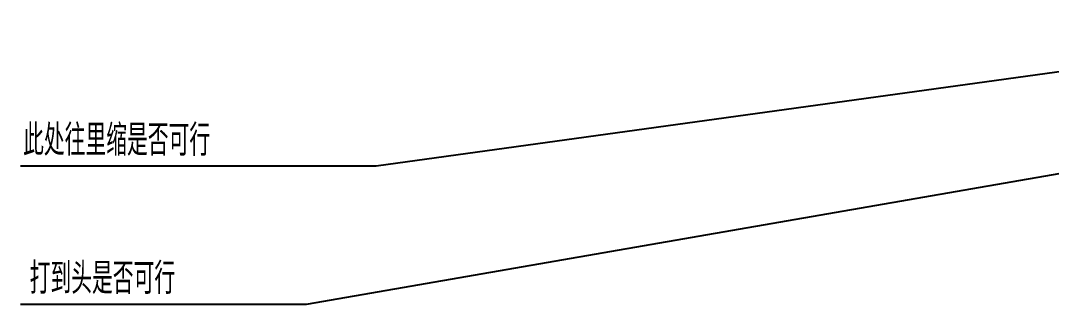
# Model space of a CAD drawing. Header units: millimetres. Extents: x -133666 to 228300, y -346623 to 180165.
# Drawn here: x 4227 to 20716, y -253370 to -248834 of the extents above; entities that cross this region are included whole.
import ezdxf
from ezdxf.enums import TextEntityAlignment as Align

# ---------------------------------------------------------------- set-up
doc = ezdxf.new("R2010")
doc.units = ezdxf.units.MM
doc.header["$LTSCALE"] = 1000
doc.layers.add('S-ANNO-REVS', color=1, linetype='CONTINUOUS', true_color=0xff0000, plot=False)
doc.styles.get("Standard").update_dxf_attribs({"font": 'tssdeng.shx', "bigfont": 'tssdchn.shx'})

msp = doc.modelspace()

# ---------------------------------------------------------------- linework, layer by layer
at = {"layer": 'S-ANNO-REVS'}
for p, q in [((26754, -248834.4), (9913.1, -251160.8)), ((28907.2, -249882.9), (8793.1, -253369.7)), ((9913.1, -251160.8), (4227.2, -251160.8)), ((8793.1, -253369.7), (4227.2, -253369.7))]:
    msp.add_line(p, q, dxfattribs=at)

# ---------------------------------------------------------------- texts
at = {"layer": 'S-ANNO-REVS', "width": 0.7}
msp.add_text('此处往里缩是否可行', height=500, dxfattribs=at).set_placement((4266.6, -250994.8))
msp.add_text('打到头是否可行', height=500, dxfattribs=at).set_placement((6699.1, -253203.7), align=Align.RIGHT)

doc.saveas('drawing.dxf')
